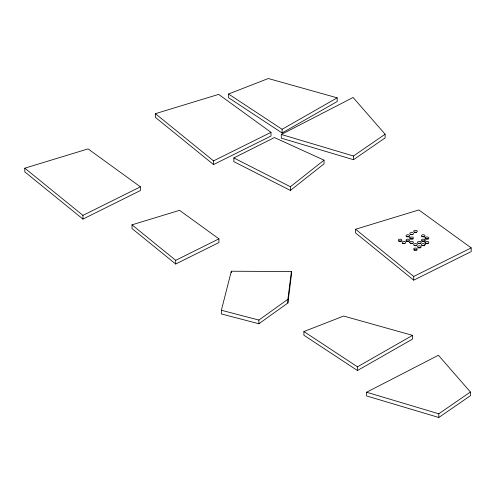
<?xml version="1.0" encoding="UTF-8"?>
<svg xmlns="http://www.w3.org/2000/svg" width="496" height="496" viewBox="0 0 496 496"><rect width="100%" height="100%" fill="white"/><g stroke="black" fill="none" stroke-linecap="round" stroke-linejoin="round"><path stroke-width="0.74" d="M287.891 302.982L287.891 299.286L291.375 271.535L231.322 271.225L221.377 310.26L221.377 313.956L258.887 323.752L287.891 302.982L291.375 275.23L291.375 271.535M290.408 190.439L290.408 186.744L324.012 160.158L274.431 137.553L233.839 157.933L233.839 161.634L290.408 190.439L324.012 163.854L324.012 160.158M221.377 310.26L258.887 320.056L287.891 299.286M281.3 134.459L353.493 156.011L385.113 134.224L353.102 97.483L281.3 134.459L281.3 138.155L353.493 159.706L385.113 137.919L385.113 134.224M366.6 392.237L438.793 413.788L470.419 392.001L438.402 355.266L366.6 392.237L366.6 395.932L438.793 417.483L470.419 395.696L470.419 392.001M282.094 132.99L282.094 129.295L337.193 97.83L337.193 101.525L282.094 132.99L228.532 97.7L228.532 94.004L268.293 78.517L337.193 97.83M357.467 370.531L357.467 366.835L412.567 335.37L412.567 339.066L357.467 370.531L303.905 335.24L303.905 331.539L343.666 316.057L412.567 335.37M82.944 219.083L82.944 215.388L140.424 186.837L140.424 190.532L82.944 219.083L24.8 171.883L24.8 168.187L88.071 148.893L140.424 186.837M213.534 164.573L213.534 160.878L271.014 132.327L271.014 136.022L213.534 164.573L155.391 117.372L155.391 113.677L218.662 94.383L271.014 132.327M175.708 264.021L175.708 260.326L218.922 238.861L218.922 242.556L175.708 264.021L131.992 228.532L131.992 224.837L179.558 210.335L218.922 238.861M413.72 280.153L413.72 276.458L471.2 247.901L471.2 251.596L413.72 280.153L355.576 232.946L355.576 229.251L418.847 209.957L471.2 247.901M233.839 157.933L290.408 186.744M228.532 94.004L282.094 129.295M303.905 331.539L357.467 366.835M355.576 229.251L413.72 276.458M155.391 113.677L213.534 160.878M131.992 224.837L175.708 260.326M24.8 168.187L82.944 215.388M438.793 413.788L438.793 417.483M353.493 156.011L353.493 159.706M258.887 320.056L258.887 323.752M231.322 271.225L231.322 272.701M418.413 247.771A1.81 1.048 0 0 0 421.129 246.865A1.81 1.048 0 0 0 418.413 245.96A1.81 1.048 0 0 0 418.413 247.771A1.81 1.048 0 0 1 420.348 247.851M414.086 250.263A1.81 1.048 0 0 1 416.869 250.263M410.477 234.608A1.81 1.048 0 0 1 412.92 234.67M424.929 241.85A1.81 1.048 0 0 1 424.818 242.476M421.879 241.323A1.81 1.048 0 0 1 424.44 241.323M414.321 232.388A1.81 1.048 0 0 1 416.64 232.388M425.339 240.262A1.81 1.048 0 0 1 425.19 239.847M425.841 239.041A1.81 1.048 0 0 1 428.277 239.109M409.609 237.627A1.81 1.048 0 0 1 409.46 238.043M406.639 236.828A1.81 1.048 0 0 1 408.958 236.828M410.477 239.041A1.81 1.048 0 0 1 412.92 239.109M417.93 243.61A1.81 1.048 0 0 1 420.348 243.418M421.879 245.756A1.81 1.048 0 0 1 424.44 245.756M409.609 242.06A1.81 1.048 0 0 1 409.46 242.476M406.515 241.323A1.81 1.048 0 0 1 409.076 241.323M410.477 243.48A1.81 1.048 0 0 1 412.92 243.542M414.197 245.756A1.81 1.048 0 0 1 416.758 245.756M398.834 241.323A1.81 1.048 0 0 1 401.394 241.323M402.467 243.685A1.81 1.048 0 0 1 404.984 243.418M424.967 237.627A1.81 1.048 0 0 1 424.818 238.043M421.997 236.828A1.81 1.048 0 0 1 424.322 236.828M425.339 244.695A1.81 1.048 0 0 1 425.19 244.28M425.841 243.48A1.81 1.048 0 0 1 428.277 243.542M410.731 234.465A1.81 1.048 0 0 0 413.447 233.56A1.81 1.048 0 0 0 410.731 232.655A1.81 1.048 0 0 0 410.731 234.465M422.096 241.062A1.81 1.048 0 0 0 424.96 240.324A1.81 1.048 0 0 0 422.418 239.258A1.81 1.048 0 0 0 422.096 241.062M414.414 232.19A1.81 1.048 0 0 0 417.279 231.452A1.81 1.048 0 0 0 414.743 230.392A1.81 1.048 0 0 0 414.414 232.19M425.94 238.843A1.81 1.048 0 0 0 428.798 238.105A1.81 1.048 0 0 0 426.262 237.045A1.81 1.048 0 0 0 425.94 238.843M406.894 236.685A1.81 1.048 0 0 0 409.609 235.78A1.81 1.048 0 0 0 406.894 234.875A1.81 1.048 0 0 0 406.894 236.685M410.731 238.905A1.81 1.048 0 0 0 413.447 237.999A1.81 1.048 0 0 0 410.731 237.094A1.81 1.048 0 0 0 410.731 238.905M418.258 243.276A1.81 1.048 0 0 0 421.116 242.538A1.81 1.048 0 0 0 418.581 241.478A1.81 1.048 0 0 0 418.258 243.276M422.251 245.557A1.81 1.048 0 0 0 424.967 244.652A1.81 1.048 0 0 0 422.251 243.747A1.81 1.048 0 0 0 422.251 245.557M406.732 241.062A1.81 1.048 0 0 0 409.597 240.324A1.81 1.048 0 0 0 407.061 239.258A1.81 1.048 0 0 0 406.732 241.062M410.576 243.276A1.81 1.048 0 0 0 413.441 242.538A1.81 1.048 0 0 0 410.899 241.478A1.81 1.048 0 0 0 410.576 243.276M414.414 245.495A1.81 1.048 0 0 0 417.279 244.757A1.81 1.048 0 0 0 414.743 243.697A1.81 1.048 0 0 0 414.414 245.495M399.212 241.118A1.81 1.048 0 0 0 401.927 240.213A1.81 1.048 0 0 0 399.212 239.308A1.81 1.048 0 0 0 399.212 241.118M402.895 243.276A1.81 1.048 0 0 0 405.759 242.538A1.81 1.048 0 0 0 403.217 241.478A1.81 1.048 0 0 0 402.895 243.276M414.575 249.99A1.81 1.048 0 0 0 417.291 249.085A1.81 1.048 0 0 0 414.575 248.18A1.81 1.048 0 0 0 414.575 249.99M422.251 236.685A1.81 1.048 0 0 0 424.967 235.78A1.81 1.048 0 0 0 422.251 234.875A1.81 1.048 0 0 0 422.251 236.685M425.94 243.276A1.81 1.048 0 0 0 428.798 242.538A1.81 1.048 0 0 0 426.262 241.478A1.81 1.048 0 0 0 425.94 243.276"/></g></svg>
